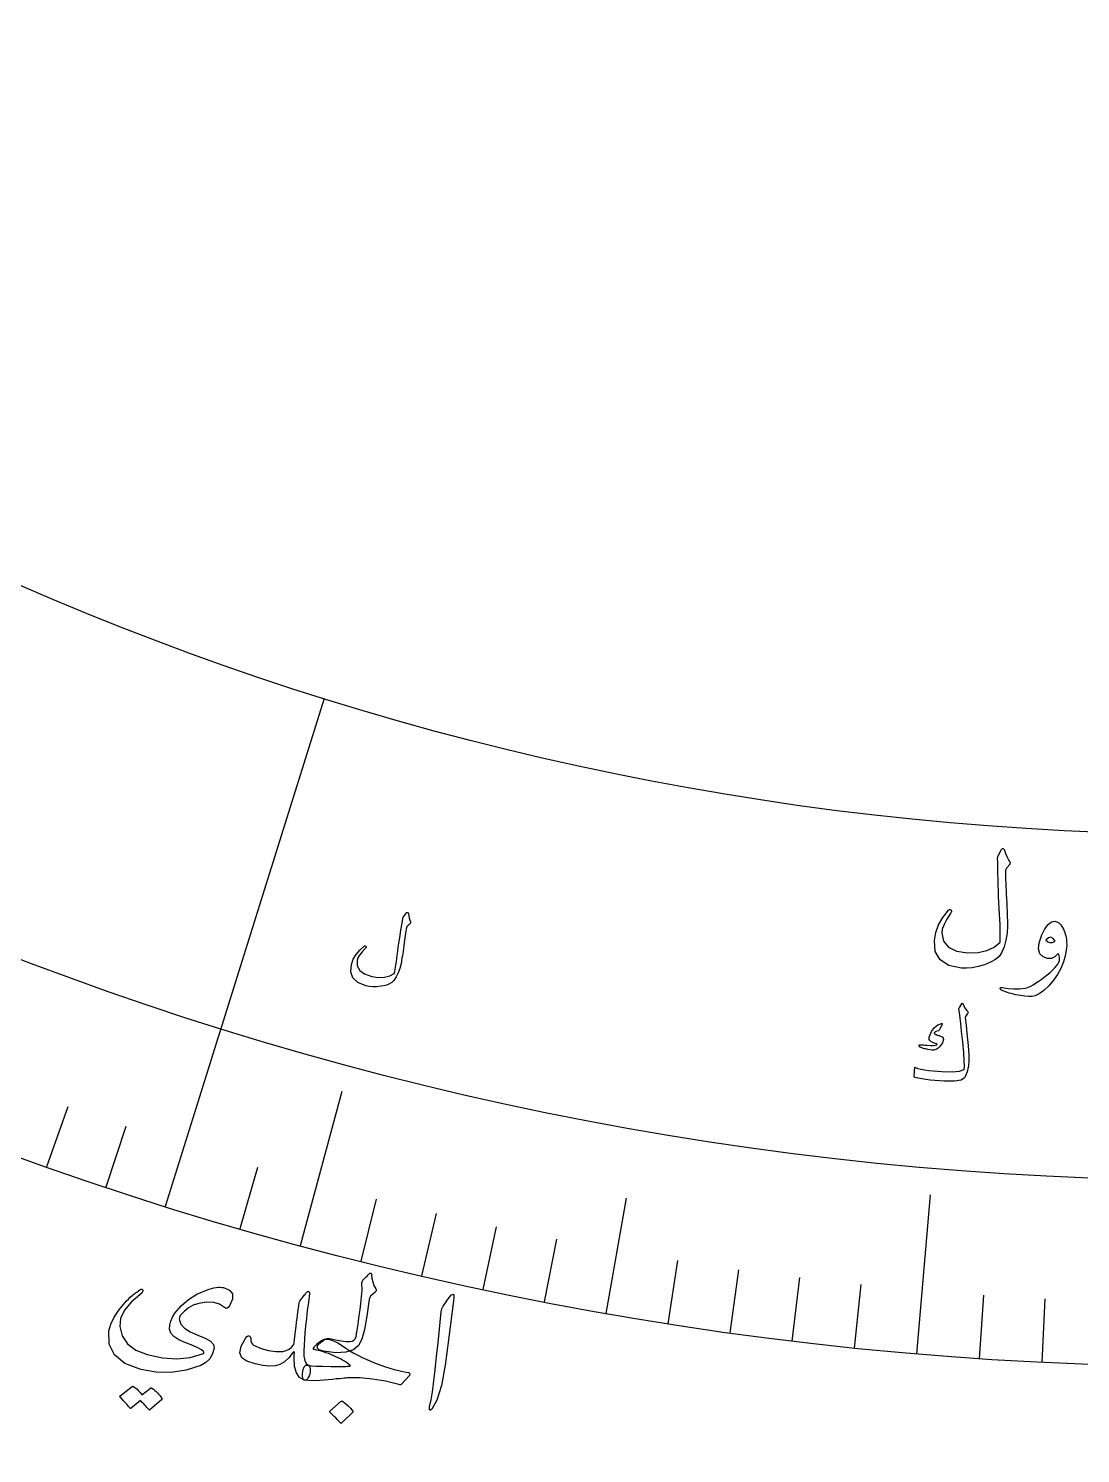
# Model space of a CAD drawing. Header units: millimetres. Extents: x -88 to 88, y -88 to 103.
# Drawn here: x -23.6 to -2.74, y -71.68 to -43.4 of the extents above; entities that cross this region are included whole.
import ezdxf

# ---------------------------------------------------------------- set-up
doc = ezdxf.new("R2010")
doc.units = ezdxf.units.MM
for name, color, linetype in [('CUT_OUTER', 1, 'Continuous'), ('ENGRAVE', 7, 'Continuous'), ('ENGRAVE_FINE', 8, 'Continuous'), ('TEXT', 5, 'Continuous')]:
    doc.layers.add(name, color=color, linetype=linetype)

msp = doc.modelspace()

# ---------------------------------------------------------------- linework, layer by layer
at = {"layer": 'CUT_OUTER'}
msp.add_arc((0, -0.0002), 87.9998, 179.223718, 0.304605, dxfattribs=at)
at = {"layer": 'ENGRAVE'}
for points in [[(-20.8845, -66.77), (-17.7321, -56.6915)], [(-18.2095, -67.5486), (-17.3849, -64.4898)], [(-12.1442, -68.8979), (-11.7409, -66.61)], [(-5.9792, -69.704), (-5.7084, -66.5476)]]:
    msp.add_lwpolyline(points, dxfattribs=at)
for radius in [86.24, 86.24, 83.93, 79.64, 79.64, 76.252, 69.96, 69.96, 66.264, 59.4, 59.4]:
    msp.add_circle((0, 0), radius, dxfattribs=at)
at = {"layer": 'ENGRAVE_FINE'}
for points in [[(-23.2412, -65.9867), (-22.8203, -64.7915)], [(-22.0665, -66.3888), (-21.6668, -65.1863)], [(-19.4062, -67.2146), (-19.0547, -65.9971)], [(-17.0068, -67.8614), (-16.6987, -66.6322)], [(-15.7985, -68.1528), (-15.5123, -66.9184)], [(-14.5851, -68.4228), (-14.3209, -67.1834)], [(-13.3668, -68.6712), (-13.1247, -67.4273)], [(-10.9176, -69.1029), (-10.7198, -67.8512)], [(-9.6874, -69.286), (-9.5119, -68.0311)], [(-8.454, -69.4473), (-8.3009, -68.1894)], [(-7.2178, -69.5867), (-7.087, -68.3262)], [(-4.7386, -69.7993), (-4.6528, -68.535)], [(-3.4965, -69.8726), (-3.4331, -68.607)]]:
    msp.add_lwpolyline(points, dxfattribs=at)
at = {"layer": 'TEXT'}
for points in [[(-4.303, -59.6939), (-4.2973, -59.6852), (-4.2903, -59.6791), (-4.2821, -59.6758), (-4.2726, -59.6752), (-4.2633, -59.6775), (-4.2557, -59.6831), (-4.2498, -59.6919), (-4.2455, -59.704), (-4.2234, -59.7741), (-4.1988, -59.835), (-4.1716, -59.8868), (-4.1419, -59.9294), (-4.1333, -59.9445), (-4.1317, -59.9615), (-4.1372, -59.9801), (-4.1498, -60.0006), (-4.1576, -60.0103), (-4.165, -60.0197), (-4.172, -60.0287), (-4.1786, -60.0374), (-4.1849, -60.0455), (-4.1907, -60.053), (-4.1961, -60.0597), (-4.2011, -60.0657), (-4.2095, -60.0767), (-4.2159, -60.0901), (-4.2203, -60.1058), (-4.2227, -60.1239), (-4.2229, -60.1756), (-4.2222, -60.2319), (-4.2208, -60.293), (-4.2186, -60.3588), (-4.2158, -60.4293), (-4.2126, -60.5045), (-4.209, -60.5844), (-4.2049, -60.669), (-4.1995, -60.7535), (-4.1951, -60.8329), (-4.1916, -60.9071), (-4.189, -60.9763), (-4.1872, -61.0406), (-4.186, -61.1001), (-4.1854, -61.155), (-4.1854, -61.2051), (-4.1916, -61.3531), (-4.2133, -61.4923), (-4.2505, -61.6225), (-4.3034, -61.7437), (-4.3517, -61.8137), (-4.4234, -61.8765), (-4.5184, -61.9318), (-4.6368, -61.9796), (-4.7643, -62.0169), (-4.8833, -62.0407), (-4.9938, -62.0511), (-5.0957, -62.0483), (-5.3468, -61.9924), (-5.5201, -61.8818), (-5.6154, -61.7172), (-5.6331, -61.499), (-5.6054, -61.3401), (-5.5492, -61.1871), (-5.4647, -61.04), (-5.3521, -60.8987), (-5.3437, -60.8907), (-5.3353, -60.886), (-5.3269, -60.8847), (-5.3183, -60.8867), (-5.3094, -60.8911), (-5.3028, -60.8963), (-5.2985, -60.9025), (-5.2965, -60.9096), (-5.2956, -60.9199), (-5.2968, -60.9297), (-5.3002, -60.939), (-5.3058, -60.9477), (-5.3852, -61.0744), (-5.4421, -61.1833), (-5.4762, -61.2743), (-5.4874, -61.3476), (-5.4518, -61.5106), (-5.354, -61.6309), (-5.1937, -61.7079), (-4.9712, -61.7414), (-4.7677, -61.7356), (-4.5925, -61.6982), (-4.4457, -61.6296), (-4.3274, -61.5299), (-4.3261, -61.4778), (-4.3258, -61.4168), (-4.3266, -61.347), (-4.3284, -61.2684), (-4.3315, -61.1807), (-4.3358, -61.0837), (-4.3416, -60.9775), (-4.3486, -60.8621), (-4.3546, -60.743), (-4.3598, -60.6259), (-4.3644, -60.5107), (-4.3684, -60.3974), (-4.3715, -60.2861), (-4.3737, -60.1767), (-4.3748, -60.0692), (-4.375, -59.9636), (-4.3792, -59.8617), (-4.3778, -59.8502), (-4.3754, -59.8396), (-4.372, -59.8297), (-4.3675, -59.8207)], [(-16.1044, -60.9516), (-16.0996, -60.9465), (-16.0942, -60.9435), (-16.0884, -60.9423), (-16.082, -60.9431), (-16.0761, -60.9458), (-16.0718, -60.9504), (-16.069, -60.9569), (-16.0677, -60.9654), (-16.0617, -61.0141), (-16.0529, -61.0571), (-16.0414, -61.0944), (-16.027, -61.126), (-16.0232, -61.1371), (-16.0243, -61.1483), (-16.0302, -61.1599), (-16.041, -61.1717), (-16.0474, -61.1771), (-16.0534, -61.1823), (-16.0592, -61.1873), (-16.0646, -61.1922), (-16.0698, -61.1967), (-16.0745, -61.2009), (-16.0789, -61.2046), (-16.0829, -61.2079), (-16.0899, -61.2141), (-16.0958, -61.222), (-16.1006, -61.2318), (-16.1044, -61.2434), (-16.1109, -61.2772), (-16.1175, -61.3142), (-16.1241, -61.3543), (-16.1308, -61.3977), (-16.1377, -61.4443), (-16.1449, -61.4939), (-16.1524, -61.5467), (-16.1601, -61.6026), (-16.1671, -61.6587), (-16.1741, -61.7112), (-16.181, -61.7603), (-16.1879, -61.8059), (-16.1947, -61.8482), (-16.2013, -61.8874), (-16.2077, -61.9234), (-16.2139, -61.9562), (-16.2364, -62.0524), (-16.2679, -62.1409), (-16.3085, -62.2215), (-16.3581, -62.2944), (-16.3984, -62.3343), (-16.453, -62.3665), (-16.5219, -62.3911), (-16.6051, -62.4079), (-16.6929, -62.4168), (-16.7735, -62.4179), (-16.8469, -62.4114), (-16.9131, -62.3972), (-17.0702, -62.3305), (-17.1701, -62.2373), (-17.2128, -62.118), (-17.1984, -61.9728), (-17.1614, -61.8718), (-17.1063, -61.7782), (-17.0333, -61.6918), (-16.9424, -61.6127), (-16.9359, -61.6084), (-16.9299, -61.6063), (-16.9241, -61.6065), (-16.9188, -61.6088), (-16.9134, -61.6128), (-16.9097, -61.617), (-16.9076, -61.6216), (-16.9072, -61.6265), (-16.9078, -61.6334), (-16.9098, -61.6396), (-16.9131, -61.6453), (-16.9178, -61.6503), (-16.9852, -61.7239), (-17.0355, -61.7885), (-17.0688, -61.8441), (-17.0849, -61.8908), (-17.0811, -62.002), (-17.0314, -62.0926), (-16.9358, -62.1623), (-16.7944, -62.2111), (-16.6606, -62.232), (-16.5415, -62.229), (-16.437, -62.2021), (-16.3473, -62.1513), (-16.34, -62.1174), (-16.3322, -62.0775), (-16.3241, -62.0317), (-16.3156, -61.9799), (-16.3067, -61.9221), (-16.2976, -61.858), (-16.2882, -61.7877), (-16.2786, -61.7112), (-16.2677, -61.6325), (-16.2568, -61.5551), (-16.2456, -61.4791), (-16.2342, -61.4044), (-16.2226, -61.331), (-16.2105, -61.259), (-16.1981, -61.1885), (-16.1852, -61.1193), (-16.1755, -61.052), (-16.1731, -61.0446), (-16.1702, -61.0379), (-16.1667, -61.0319), (-16.1627, -61.0266)], [(-3.5021, -61.3883), (-3.4407, -61.2653), (-3.3771, -61.1789), (-3.3113, -61.1292), (-3.243, -61.116), (-3.2012, -61.1257), (-3.1616, -61.1501), (-3.1242, -61.1894), (-3.0891, -61.2434), (-3.0724, -61.2744), (-3.058, -61.3061), (-3.0458, -61.3384), (-3.0359, -61.3714), (-3.0277, -61.4052), (-3.0206, -61.44), (-3.0148, -61.4759), (-3.01, -61.5129), (-3.0079, -61.5949), (-3.018, -61.6908), (-3.0404, -61.8007), (-3.0753, -61.9245), (-3.1242, -62.0521), (-3.1888, -62.1732), (-3.2692, -62.2879), (-3.3655, -62.396), (-3.4656, -62.4892), (-3.5543, -62.5564), (-3.6314, -62.5977), (-3.6968, -62.6131), (-3.7626, -62.6125), (-3.8379, -62.6061), (-3.9228, -62.5937), (-4.0172, -62.5754), (-4.0649, -62.5646), (-4.109, -62.5534), (-4.1494, -62.5419), (-4.1862, -62.53), (-4.2196, -62.5182), (-4.2497, -62.5067), (-4.2766, -62.4956), (-4.3003, -62.4849), (-4.3141, -62.4761), (-4.3234, -62.4669), (-4.328, -62.4572), (-4.3281, -62.4471), (-4.3227, -62.4374), (-4.3141, -62.4317), (-4.3024, -62.4299), (-4.2875, -62.432), (-4.1716, -62.4511), (-4.0576, -62.4593), (-3.9456, -62.4568), (-3.8356, -62.4435), (-3.8014, -62.4353), (-3.7633, -62.4218), (-3.7213, -62.4028), (-3.6754, -62.3785), (-3.6256, -62.3487), (-3.5719, -62.3136), (-3.5144, -62.273), (-3.4532, -62.227), (-3.3931, -62.1792), (-3.3392, -62.1332), (-3.2916, -62.0891), (-3.2502, -62.0469), (-3.2151, -62.0064), (-3.1865, -61.9674), (-3.1645, -61.9299), (-3.1489, -61.8939), (-3.154, -61.8381), (-3.1605, -61.7964), (-3.1685, -61.7687), (-3.1779, -61.7552), (-3.2424, -61.8233), (-3.3132, -61.8578), (-3.3901, -61.8586), (-3.473, -61.8259), (-3.5391, -61.7613), (-3.566, -61.6668), (-3.5535, -61.5425), (-3.5021, -61.3883)], [(-3.2372, -61.5133), (-3.2783, -61.4578), (-3.3226, -61.4356), (-3.3703, -61.4468), (-3.4213, -61.4914), (-3.3836, -61.5256), (-3.3403, -61.5406), (-3.2915, -61.5366), (-3.2372, -61.5133)], [(-5.0638, -62.7637), (-5.0546, -62.7859), (-5.0448, -62.8069), (-5.0344, -62.8269), (-5.0234, -62.8457), (-5.0117, -62.8635), (-4.9992, -62.8803), (-4.9859, -62.896), (-4.9717, -62.9106), (-4.9665, -62.9187), (-4.9652, -62.9276), (-4.9679, -62.9375), (-4.9747, -62.9483), (-5.0145, -63.0049), (-5.0184, -63.0111), (-5.0213, -63.0163), (-5.0231, -63.0207), (-5.0239, -63.0241), (-5.0045, -63.1873), (-4.988, -63.3347), (-4.9742, -63.4662), (-4.9633, -63.582), (-4.9555, -63.6818), (-4.9508, -63.7656), (-4.9494, -63.8333), (-4.9512, -63.8849), (-4.9587, -63.982), (-4.9628, -64.0126), (-4.9684, -64.0433), (-4.9755, -64.0739), (-4.9842, -64.1046), (-4.9944, -64.1352), (-5.0064, -64.1659), (-5.0202, -64.1965), (-5.0357, -64.2271), (-5.0994, -64.2693), (-5.2341, -64.2905), (-5.4398, -64.2903), (-5.7165, -64.2679), (-5.8026, -64.2572), (-5.882, -64.245), (-5.9547, -64.2313), (-6.0208, -64.2161), (-6.0266, -64.213), (-6.0306, -64.2087), (-6.0327, -64.2034), (-6.033, -64.197), (-6.032, -64.1666), (-6.0308, -64.1388), (-6.0295, -64.1139), (-6.0281, -64.0917), (-6.0266, -64.072), (-6.0249, -64.0546), (-6.023, -64.0394), (-6.021, -64.0265), (-6.0194, -64.0193), (-6.0164, -64.0155), (-6.012, -64.015), (-6.0062, -64.0179), (-5.9611, -64.0362), (-5.9023, -64.052), (-5.8297, -64.0653), (-5.7434, -64.0759), (-5.4847, -64.0985), (-5.2813, -64.1032), (-5.1333, -64.0907), (-5.0407, -64.0613), (-5.0361, -64.001), (-5.0397, -63.8905), (-5.0515, -63.7297), (-5.0712, -63.5187), (-5.0925, -63.3073), (-5.109, -63.1473), (-5.121, -63.0388), (-5.1285, -62.9818), (-5.131, -62.9661), (-5.1334, -62.9515), (-5.1356, -62.9378), (-5.1376, -62.9252), (-5.1395, -62.9137), (-5.1413, -62.9035), (-5.1429, -62.8945), (-5.1443, -62.8868), (-5.1464, -62.8701), (-5.1456, -62.8543), (-5.1419, -62.8395), (-5.1354, -62.8257), (-5.0923, -62.7535), (-5.0889, -62.7486), (-5.0853, -62.7456), (-5.0817, -62.7442), (-5.0779, -62.7447), (-5.0735, -62.7476), (-5.0697, -62.7518), (-5.0664, -62.7572), (-5.0638, -62.7637)], [(-5.4903, -63.1428), (-5.4866, -63.1436), (-5.4836, -63.1453), (-5.4811, -63.148), (-5.4792, -63.1517), (-5.4787, -63.1549), (-5.4788, -63.1582), (-5.4794, -63.1618), (-5.4804, -63.1656), (-5.5307, -63.2669), (-5.5366, -63.2771), (-5.5426, -63.2848), (-5.5486, -63.29), (-5.5547, -63.2927), (-5.5799, -63.2976), (-5.6017, -63.305), (-5.62, -63.315), (-5.6348, -63.3275), (-5.6382, -63.3345), (-5.6352, -63.3425), (-5.6258, -63.3515), (-5.6102, -63.3616), (-5.5995, -63.3664), (-5.5885, -63.371), (-5.5771, -63.3754), (-5.5653, -63.3796), (-5.5529, -63.3835), (-5.54, -63.3873), (-5.5264, -63.3908), (-5.5121, -63.3942), (-5.4641, -63.4194), (-5.4518, -63.4637), (-5.4754, -63.5271), (-5.5348, -63.6096), (-5.5585, -63.6336), (-5.5812, -63.6519), (-5.603, -63.6646), (-5.6237, -63.6716), (-5.646, -63.6743), (-5.6765, -63.6734), (-5.7152, -63.6691), (-5.7619, -63.6613), (-5.7857, -63.6567), (-5.8082, -63.6516), (-5.8295, -63.6458), (-5.8494, -63.6393), (-5.868, -63.6326), (-5.8854, -63.626), (-5.9016, -63.6195), (-5.9165, -63.6132), (-5.9255, -63.607), (-5.9317, -63.6003), (-5.9351, -63.5931), (-5.9358, -63.5854), (-5.9338, -63.5778), (-5.9296, -63.5725), (-5.9232, -63.5698), (-5.9144, -63.5695), (-5.8868, -63.5701), (-5.8555, -63.5714), (-5.8206, -63.5733), (-5.782, -63.5757), (-5.7099, -63.5801), (-5.6534, -63.5807), (-5.6124, -63.5778), (-5.587, -63.5711), (-5.5836, -63.5691), (-5.5816, -63.5661), (-5.5811, -63.5623), (-5.5819, -63.5576), (-5.5834, -63.5546), (-5.5863, -63.5518), (-5.5908, -63.549), (-5.5968, -63.5463), (-5.6526, -63.5274), (-5.6758, -63.5184), (-5.6955, -63.5077), (-5.7114, -63.4952), (-5.7238, -63.4812), (-5.7339, -63.465), (-5.7392, -63.4488), (-5.7399, -63.4326), (-5.7358, -63.4162), (-5.6899, -63.3076), (-5.6337, -63.2259), (-5.5671, -63.1709), (-5.4903, -63.1428)], [(-17.106, -69.3583), (-17.09, -69.2622), (-17.0741, -69.1609), (-17.0585, -69.0542), (-17.043, -68.9424), (-17.0277, -68.8248), (-17.0129, -68.701), (-16.9983, -68.5711), (-16.9841, -68.4349), (-16.9892, -68.2909), (-16.9852, -68.2732), (-16.9791, -68.2569), (-16.9707, -68.242), (-16.9601, -68.2286), (-16.9541, -68.2218), (-16.9456, -68.213), (-16.9347, -68.2022), (-16.9215, -68.1894), (-16.9059, -68.1744), (-16.8883, -68.1568), (-16.8685, -68.1367), (-16.8467, -68.114), (-16.8392, -68.1067), (-16.831, -68.1022), (-16.8223, -68.1004), (-16.813, -68.1014), (-16.806, -68.1049), (-16.801, -68.1114), (-16.7981, -68.1208), (-16.7971, -68.1332), (-16.791, -68.2032), (-16.7755, -68.2733), (-16.7506, -68.3436), (-16.7163, -68.4139), (-16.7081, -68.4333), (-16.7075, -68.4508), (-16.7145, -68.4665), (-16.7292, -68.4803), (-16.8201, -68.5589), (-16.8284, -68.5693), (-16.8356, -68.5838), (-16.8417, -68.6025), (-16.8466, -68.6254), (-16.8894, -68.9554), (-16.9384, -69.2168), (-16.9938, -69.4098), (-17.0558, -69.5341), (-17.1569, -69.6225), (-17.3066, -69.6714), (-17.5049, -69.6804), (-17.7517, -69.6491), (-17.8392, -69.6215), (-17.8758, -69.5825), (-17.8615, -69.5321), (-17.7965, -69.4703), (-17.786, -69.4626), (-17.7757, -69.4551), (-17.7656, -69.4478), (-17.7559, -69.4406), (-17.7464, -69.4336), (-17.7371, -69.4267), (-17.7281, -69.4199), (-17.7194, -69.4133), (-17.699, -69.4017), (-17.6766, -69.3955), (-17.6521, -69.3945), (-17.6254, -69.3989), (-17.5075, -69.4248), (-17.4023, -69.443), (-17.3101, -69.4534), (-17.2306, -69.4562), (-17.184, -69.4506), (-17.1477, -69.4324), (-17.1217, -69.4016), (-17.106, -69.3583)], [(-19.7191, -68.7805), (-19.8136, -68.7154), (-19.9298, -68.6802), (-20.0679, -68.675), (-20.228, -68.6995), (-20.3359, -68.7359), (-20.4326, -68.7887), (-20.5181, -68.858), (-20.5924, -68.9438), (-20.6028, -68.9623), (-20.6094, -68.9828), (-20.6121, -69.0053), (-20.6111, -69.0299), (-20.5802, -69.1145), (-20.5092, -69.1924), (-20.398, -69.2635), (-20.2467, -69.3277), (-20.0967, -69.3891), (-19.9927, -69.4515), (-19.935, -69.5148), (-19.9234, -69.5794), (-19.9543, -69.6988), (-20.0081, -69.7976), (-20.0849, -69.8758), (-20.1848, -69.9331), (-20.4774, -70.0268), (-20.7742, -70.0713), (-21.0746, -70.0664), (-21.3782, -70.0121), (-21.6911, -69.8919), (-21.9003, -69.7231), (-22.0055, -69.5066), (-22.0071, -69.243), (-21.9698, -69.1104), (-21.9055, -68.974), (-21.8142, -68.8337), (-21.6962, -68.6895), (-21.6588, -68.6508), (-21.6214, -68.6139), (-21.5839, -68.5788), (-21.5463, -68.5455), (-21.5083, -68.5138), (-21.4698, -68.4836), (-21.4307, -68.4549), (-21.391, -68.4278), (-21.371, -68.4176), (-21.3555, -68.4158), (-21.3443, -68.4224), (-21.3375, -68.4374), (-21.3362, -68.4537), (-21.3393, -68.4686), (-21.3469, -68.4822), (-21.3588, -68.4944), (-21.5582, -68.6665), (-21.6975, -68.8343), (-21.7763, -68.9981), (-21.7942, -69.158), (-21.7485, -69.3468), (-21.6428, -69.5028), (-21.4772, -69.6257), (-21.2517, -69.7152), (-20.9481, -69.7817), (-20.6629, -69.8013), (-20.3966, -69.7742), (-20.1496, -69.7007), (-20.1338, -69.6929), (-20.1259, -69.6829), (-20.1256, -69.6707), (-20.1332, -69.6562), (-20.1711, -69.6224), (-20.2421, -69.5824), (-20.3463, -69.5361), (-20.4836, -69.4835), (-20.6215, -69.4238), (-20.7207, -69.3585), (-20.7814, -69.2879), (-20.8036, -69.212), (-20.8003, -69.1317), (-20.782, -69.0518), (-20.7489, -68.9725), (-20.7009, -68.8937), (-20.5784, -68.7473), (-20.4323, -68.6223), (-20.2629, -68.5186), (-20.0701, -68.4361), (-20.02, -68.4178), (-19.9723, -68.4031), (-19.927, -68.3921), (-19.8842, -68.3848), (-19.8438, -68.3809), (-19.8062, -68.3802), (-19.7712, -68.3826), (-19.7389, -68.3882), (-19.6196, -68.435), (-19.56, -68.5107), (-19.5598, -68.6155), (-19.6193, -68.7494), (-19.645, -68.7827), (-19.6702, -68.7989), (-19.6949, -68.7982), (-19.7191, -68.7805)], [(-18.057, -69.9265), (-18.0361, -69.9441), (-18.0219, -69.967), (-18.0142, -69.9951), (-18.0132, -70.0285), (-18.0171, -70.0685), (-18.0251, -70.1057), (-18.0372, -70.14), (-18.0535, -70.1716), (-18.0722, -70.1973), (-18.0917, -70.2141), (-18.112, -70.2219), (-18.133, -70.2209), (-18.2247, -70.1681), (-18.2886, -70.0784), (-18.3247, -69.9518), (-18.3329, -69.7883), (-18.3322, -69.7607), (-18.3316, -69.7367), (-18.3311, -69.7164), (-18.3307, -69.6998), (-18.3304, -69.6869), (-18.3301, -69.6777), (-18.33, -69.6722), (-18.3299, -69.6703), (-18.3323, -69.6594), (-18.3365, -69.6555), (-18.3426, -69.6585), (-18.3504, -69.6684), (-18.4392, -69.7791), (-18.5276, -69.861), (-18.6155, -69.9141), (-18.7029, -69.9384), (-18.8218, -69.9432), (-18.9561, -69.9297), (-19.1057, -69.8977), (-19.2706, -69.8472), (-19.3721, -69.7825), (-19.4096, -69.6833), (-19.3832, -69.5497), (-19.2931, -69.3817), (-19.278, -69.3627), (-19.2623, -69.35), (-19.2463, -69.3435), (-19.2298, -69.3432), (-19.2151, -69.3488), (-19.2046, -69.3599), (-19.1981, -69.3763), (-19.1959, -69.3982), (-19.191, -69.4449), (-19.1796, -69.4824), (-19.1618, -69.5108), (-19.1374, -69.53), (-18.9892, -69.596), (-18.8429, -69.6384), (-18.6986, -69.6571), (-18.5563, -69.6523), (-18.4914, -69.6377), (-18.4338, -69.6097), (-18.3837, -69.5684), (-18.3411, -69.5137), (-18.3351, -69.4841), (-18.3253, -69.4139), (-18.3117, -69.3033), (-18.2944, -69.1522), (-18.2846, -69.0715), (-18.2755, -68.9986), (-18.2671, -68.9337), (-18.2596, -68.8766), (-18.2531, -68.8277), (-18.2481, -68.7875), (-18.2444, -68.7558), (-18.2422, -68.7327), (-18.2362, -68.698), (-18.2277, -68.6684), (-18.2166, -68.6438), (-18.203, -68.6242), (-18.1834, -68.6007), (-18.1651, -68.5788), (-18.1481, -68.5585), (-18.1324, -68.5399), (-18.1182, -68.5228), (-18.1057, -68.5072), (-18.0949, -68.4931), (-18.0857, -68.4806), (-18.0771, -68.4708), (-18.0679, -68.4652), (-18.058, -68.4636), (-18.0475, -68.4662), (-18.0373, -68.4737), (-18.0304, -68.4829), (-18.0271, -68.4938), (-18.0272, -68.5065), (-18.0515, -68.6788), (-18.0728, -68.8425), (-18.0911, -68.9975), (-18.1064, -69.144), (-18.1189, -69.2818), (-18.1288, -69.4109), (-18.1362, -69.5313), (-18.1409, -69.643), (-18.139, -69.7489), (-18.1243, -69.8314), (-18.097, -69.8906), (-18.057, -69.9265)], [(-15.2561, -68.5847), (-15.2117, -68.5305), (-15.1822, -68.5146), (-15.1675, -68.5369), (-15.1676, -68.5974), (-15.2713, -69.4221), (-15.3355, -69.928), (-15.4123, -70.3266), (-15.5024, -70.6177), (-15.6061, -70.8011), (-15.6206, -70.8148), (-15.6323, -70.8213), (-15.6411, -70.8206), (-15.647, -70.8128), (-15.6507, -70.8019), (-15.6521, -70.7884), (-15.6511, -70.7724), (-15.6479, -70.7538), (-15.6163, -70.611), (-15.5894, -70.458), (-15.5672, -70.2949), (-15.5496, -70.1217), (-15.5441, -70.0766), (-15.5306, -69.9546), (-15.5091, -69.7557), (-15.4792, -69.4798), (-15.4174, -68.8671), (-15.412, -68.835), (-15.4038, -68.8061), (-15.3929, -68.7804), (-15.3794, -68.7579)], [(-17.3767, -69.5417), (-17.3057, -69.5911), (-17.2308, -69.6389), (-17.1519, -69.6849), (-17.069, -69.7291), (-16.9826, -69.7717), (-16.8931, -69.8128), (-16.8007, -69.8523), (-16.7052, -69.8901), (-16.5194, -69.9584), (-16.3528, -70.0107), (-16.2055, -70.0473), (-16.0775, -70.0684), (-16.0639, -70.0715), (-16.0536, -70.0773), (-16.0464, -70.0859), (-16.0425, -70.0972), (-16.0417, -70.1097), (-16.0439, -70.122), (-16.049, -70.134), (-16.0571, -70.1458), (-16.1962, -70.2976), (-16.2091, -70.3093), (-16.2238, -70.3155), (-16.2402, -70.316), (-16.2584, -70.311), (-16.5209, -70.245), (-16.7769, -70.2012), (-17.0266, -70.1797), (-17.2704, -70.1806), (-17.284, -70.1808), (-17.3075, -70.1823), (-17.341, -70.185), (-17.3844, -70.189), (-17.4377, -70.1941), (-17.5011, -70.2004), (-17.5743, -70.2079), (-17.6576, -70.2165), (-17.8185, -70.2308), (-17.9514, -70.2361), (-18.0563, -70.2328), (-18.133, -70.2209), (-18.1502, -70.209), (-18.1621, -70.1837), (-18.1688, -70.1449), (-18.1702, -70.0926), (-18.1577, -70.0117), (-18.1342, -69.9571), (-18.0995, -69.929), (-18.0537, -69.9274), (-17.9873, -69.9375), (-17.8909, -69.9448), (-17.7645, -69.9491), (-17.6081, -69.9503), (-17.5292, -69.9504), (-17.4601, -69.9504), (-17.4008, -69.9503), (-17.3514, -69.9501), (-17.3119, -69.9497), (-17.2827, -69.9492), (-17.2637, -69.9486), (-17.2549, -69.9478), (-17.2515, -69.947), (-17.2485, -69.9464), (-17.2459, -69.9458), (-17.2438, -69.9453), (-17.242, -69.945), (-17.2403, -69.9449), (-17.2385, -69.945), (-17.2369, -69.9453), (-17.2256, -69.9429), (-17.2205, -69.9389), (-17.2215, -69.9334), (-17.2287, -69.9264), (-17.2616, -69.9), (-17.2969, -69.8744), (-17.3345, -69.8497), (-17.3746, -69.8259), (-17.417, -69.8029), (-17.4616, -69.7803), (-17.5086, -69.7582), (-17.5578, -69.7366), (-17.6063, -69.7163), (-17.6546, -69.6973), (-17.7025, -69.6797), (-17.7501, -69.6635), (-17.797, -69.6489), (-17.8429, -69.6362), (-17.8878, -69.6256), (-17.9317, -69.6169), (-17.9426, -69.6126), (-17.949, -69.6064), (-17.9511, -69.5982), (-17.9487, -69.5881), (-17.9386, -69.5718), (-17.9274, -69.5561), (-17.915, -69.5412), (-17.9016, -69.527), (-17.8871, -69.5131), (-17.8717, -69.4989), (-17.8554, -69.4846), (-17.8382, -69.4701), (-17.8018, -69.4434), (-17.7674, -69.4246), (-17.735, -69.4135), (-17.7047, -69.4101), (-17.6321, -69.4185), (-17.5533, -69.4433), (-17.4682, -69.4843), (-17.3767, -69.5417)], [(-21.1841, -70.3816), (-21.1787, -70.3788), (-21.1722, -70.3781), (-21.1645, -70.3796), (-21.1557, -70.3831), (-21.1267, -70.4048), (-21.0991, -70.4274), (-21.0729, -70.4509), (-21.048, -70.4753), (-21.0244, -70.5008), (-21.0019, -70.5278), (-20.9805, -70.5562), (-20.9602, -70.5861), (-20.957, -70.5943), (-20.9568, -70.602), (-20.9596, -70.6093), (-20.9655, -70.6162), (-21.1983, -70.8147), (-21.2037, -70.8166), (-21.2101, -70.8147), (-21.2177, -70.8089), (-21.2263, -70.7992), (-21.2318, -70.7911), (-21.2412, -70.7793), (-21.2545, -70.764), (-21.2717, -70.745), (-21.2929, -70.7222), (-21.3183, -70.6953), (-21.3479, -70.6642), (-21.3816, -70.629), (-21.5658, -70.7813), (-21.5734, -70.7854), (-21.5813, -70.7845), (-21.5895, -70.7787), (-21.598, -70.768), (-21.6054, -70.7586), (-21.6172, -70.7444), (-21.6334, -70.7254), (-21.654, -70.7014), (-21.6794, -70.6724), (-21.71, -70.6383), (-21.7458, -70.599), (-21.7868, -70.5545), (-21.7905, -70.5481), (-21.7913, -70.5425), (-21.7892, -70.5379), (-21.7842, -70.5341), (-21.5495, -70.3483), (-21.5441, -70.3455), (-21.5376, -70.3449), (-21.5299, -70.3464), (-21.5211, -70.3499), (-21.4961, -70.3672), (-21.4723, -70.3856), (-21.4498, -70.4051), (-21.4285, -70.4259), (-21.4085, -70.4475), (-21.3895, -70.4699), (-21.3717, -70.4931), (-21.355, -70.517)], [(-17.4016, -70.6423), (-17.3964, -70.6392), (-17.39, -70.6382), (-17.3823, -70.6392), (-17.3734, -70.6423), (-17.3152, -70.6839), (-17.2621, -70.7304), (-17.2141, -70.7817), (-17.1711, -70.8377), (-17.1675, -70.8455), (-17.1668, -70.8527), (-17.169, -70.8591), (-17.1741, -70.8648), (-17.3916, -71.0761), (-17.3989, -71.0806), (-17.4068, -71.0802), (-17.4152, -71.0749), (-17.4242, -71.0646), (-17.432, -71.0557), (-17.4444, -71.0423), (-17.4614, -71.0242), (-17.483, -71.0015), (-17.5096, -70.974), (-17.5417, -70.9417), (-17.5791, -70.9046), (-17.6219, -70.8627), (-17.6274, -70.8561), (-17.6295, -70.8504), (-17.6283, -70.8454), (-17.6237, -70.8413)]]:
    msp.add_lwpolyline(points, close=True, dxfattribs=at)

doc.saveas('drawing.dxf')
